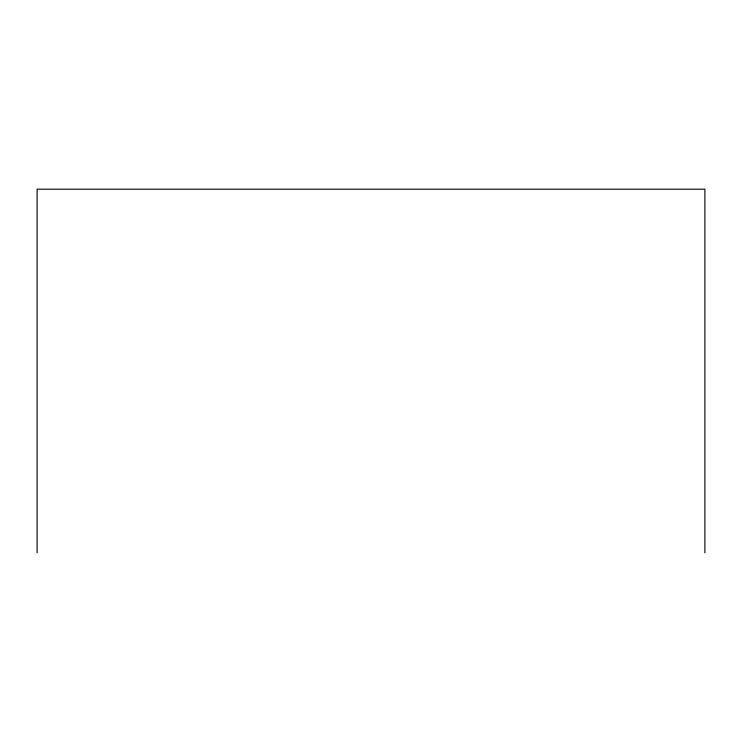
<?xml version="1.0" encoding="UTF-8"?>
<svg xmlns="http://www.w3.org/2000/svg" width="742" height="742" viewBox="0 0 742 742"><rect width="100%" height="100%" fill="white"/><g stroke="black" fill="none" stroke-linecap="round" stroke-linejoin="round"><path stroke-width="1.11" d="M704.9 552.809L704.9 189.191L37.1 189.191L37.1 552.809"/></g></svg>
